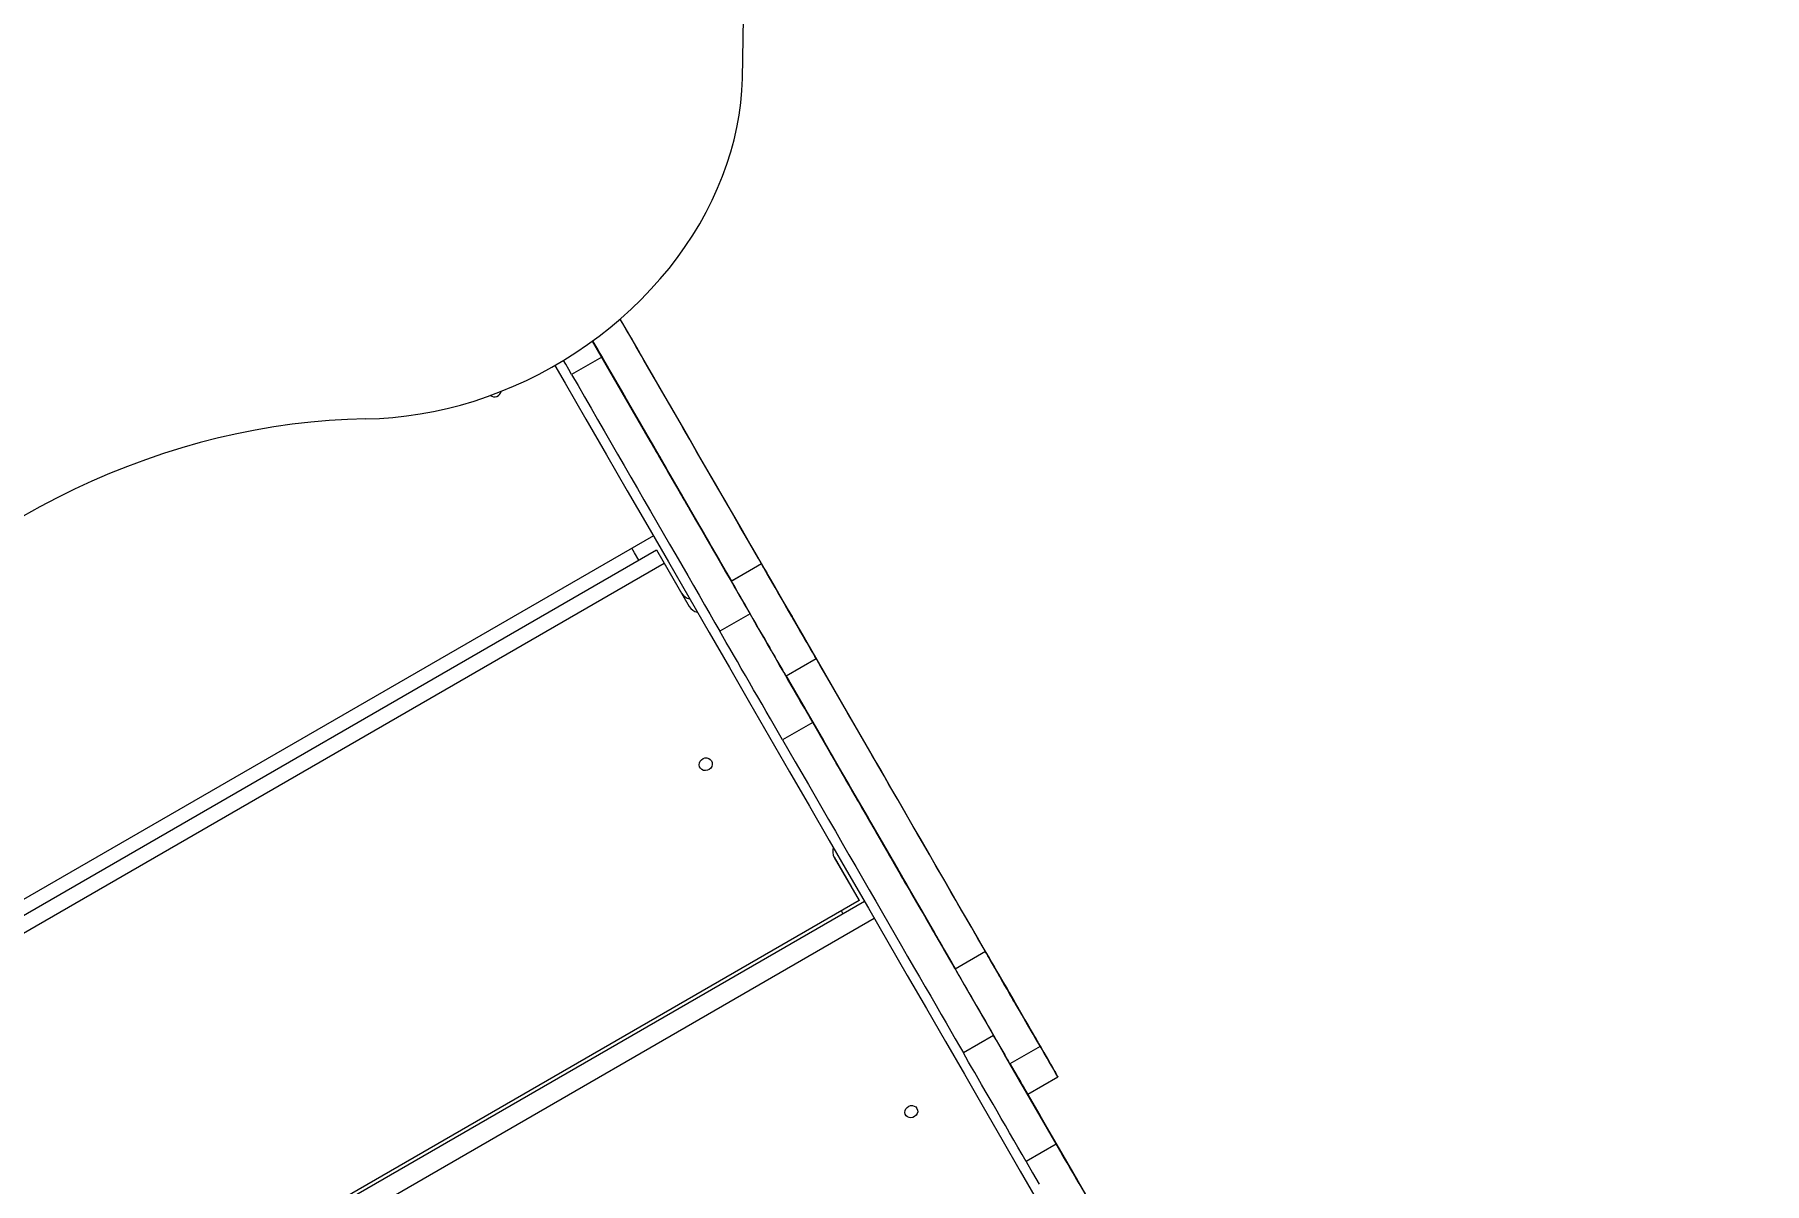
# Model space of a CAD drawing. Header units: millimetres. Extents: x -12977 to 11786, y -11805 to 10558.
# Drawn here: x 3278 to 4321, y 4432 to 5125 of the extents above; entities that cross this region are included whole.
import ezdxf

# ---------------------------------------------------------------- set-up
doc = ezdxf.new("R2010")
doc.units = ezdxf.units.MM
for name, color, linetype in [('DIKOM_ОБЪЕКТ', 7, 'Continuous'), ('DIKOM_РАЗМЕР_ЗОНА', 7, 'Continuous'), ('DIKOM_РАЗМЕР_ОБЪЕКТА', 7, 'Continuous')]:
    doc.layers.add(name, color=color, linetype=linetype)
doc.styles.add('style1', font='arial.ttf', dxfattribs={"width": 0.8})
doc.dimstyles.new('1-50', dxfattribs={"dimtxt": 300, "dimasz": 200, "dimexe": 100, "dimexo": 0, "dimgap": 100, "dimtad": 1, "dimtxsty": 'style1', "dimcen": 200, "dimclrd": 7, "dimclre": 7, "dimclrt": 7, "dimadec": 1, "dimazin": 2, "dimtfac": 1, "dimtmove": 0, "dimatfit": 2, "dimfxl": 0, "dimlwd": 25, "dimlwe": 18, "dimarcsym": 0})

# ---------------------------------------------------------------- blocks, each defined once
blk = doc.blocks.new('*D10')
at = {"layer": 'Defpoints', "color": 0, "transparency": 16777216}
for p in [(4270.3, 8458.2), (2861.7, -8997.1), (10043.4, -8997.1)]:
    blk.add_point(p, dxfattribs=at)
at = {"layer": 'DIKOM_РАЗМЕР_ОБЪЕКТА', "color": 7, "lineweight": 18, "transparency": 16777216}
for p, q in [((4270.3, 8458.2), (10143.4, 8458.2)), ((2861.7, -8997.1), (10143.4, -8997.1))]:
    blk.add_line(p, q, dxfattribs=at)
at = {"layer": 'DIKOM_РАЗМЕР_ОБЪЕКТА', "color": 7, "lineweight": 25, "transparency": 16777216}
blk.add_line((10043.4, 8258.2), (10043.4, -8797.1), dxfattribs=at)
at = {"layer": 'DIKOM_РАЗМЕР_ОБЪЕКТА', "color": 7, "transparency": 16777216}
for points in [[(10010, 8258.2), (10076.7, 8258.2), (10043.4, 8458.2)], [(10010, -8797.1), (10076.7, -8797.1), (10043.4, -8997.1)]]:
    blk.add_solid(points, dxfattribs=at)
at = {"layer": 'DIKOM_РАЗМЕР_ОБЪЕКТА', "color": 7, "transparency": 16777216, "insert": (9790.2, -3229.2), "char_height": 300, "attachment_point": 5, "rotation": 90, "style": 'style1'}
blk.add_mtext('17450', dxfattribs=at)
blk = doc.blocks.new('*D11')
at = {"layer": 'Defpoints', "color": 0, "transparency": 16777216}
for p in [(4304.4, 10557.6), (2504.1, -11339.7), (11686.1, -11339.7)]:
    blk.add_point(p, dxfattribs=at)
at = {"layer": 'DIKOM_РАЗМЕР_ЗОНА', "color": 7, "lineweight": 18, "transparency": 16777216}
for p, q in [((4304.4, 10557.6), (11786.1, 10557.6)), ((2504.1, -11339.7), (11786.1, -11339.7))]:
    blk.add_line(p, q, dxfattribs=at)
at = {"layer": 'DIKOM_РАЗМЕР_ЗОНА', "color": 7, "lineweight": 25, "transparency": 16777216}
blk.add_line((11686.1, 10357.6), (11686.1, -11139.7), dxfattribs=at)
at = {"layer": 'DIKOM_РАЗМЕР_ЗОНА', "color": 7, "transparency": 16777216}
for points in [[(11652.7, 10357.6), (11719.4, 10357.6), (11686.1, 10557.6)], [(11652.7, -11139.7), (11719.4, -11139.7), (11686.1, -11339.7)]]:
    blk.add_solid(points, dxfattribs=at)
at = {"layer": 'DIKOM_РАЗМЕР_ЗОНА', "color": 7, "transparency": 16777216, "insert": (11432.9, -3192), "char_height": 300, "attachment_point": 5, "rotation": 90, "style": 'style1'}
blk.add_mtext('21900', dxfattribs=at)

msp = doc.modelspace()

# ---------------------------------------------------------------- linework, layer by layer
at = {"layer": 'DIKOM_ОБЪЕКТ', "color": 7, "linetype": 'Continuous', "lineweight": 15}
for p, q in [((3705.078, 5098.673), (3706.85, 5189.737)), ((3651.563, 4876.542), (3614.756, 4940.291)), ((3614.756, 4940.291), (3652.489, 4874.937)), ((3649.747, 4879.69), (3614.758, 4940.292)), ((3620.302, 4930.582), (3602.115, 4920.082)), ((3622.403, 4927.024), (3622.379, 4927.009)), ((3650.755, 4877.944), (3652.489, 4874.937)), ((3654.232, 4871.921), (3654.231, 4871.92)), ((3654.232, 4871.921), (3655.01, 4870.571)), ((3672.379, 4840.407), (3672.402, 4840.421)), ((3672.402, 4840.421), (3672.379, 4840.407)), ((3651.414, 4822.794), (3091.964, 4499.795)), ((3096.144, 4492.561), (3653.388, 4814.286)), ((3653.388, 4814.286), (3658.004, 4806.288)), ((3653.388, 4814.286), (3668.424, 4788.245)), ((3100.76, 4484.563), (3658.004, 4806.288)), ((3658.004, 4806.288), (3673.04, 4780.247)), ((3716.567, 4805.874), (3698.381, 4795.374)), ((3716.59, 4805.889), (3698.404, 4795.389)), ((3716.59, 4805.889), (3716.567, 4805.874)), ((3668.424, 4788.245), (3673.04, 4780.247)), ((3698.404, 4795.389), (3698.381, 4795.374)), ((3709.667, 4775.804), (3691.48, 4765.304)), ((3749.567, 4748.717), (3731.381, 4738.217)), ((3749.567, 4748.717), (3749.591, 4748.731)), ((3779.149, 4655.568), (3731.417, 4738.237)), ((3774.362, 4663.863), (3731.418, 4738.239)), ((3747.467, 4710.333), (3729.281, 4699.833)), ((3757.406, 4693.199), (3757.382, 4693.184)), ((3774.362, 4663.863), (3774.36, 4663.862)), ((3779.489, 4654.983), (3779.487, 4654.982)), ((3779.489, 4654.983), (3781.54, 4651.428)), ((3781.54, 4651.428), (3781.54, 4651.428)), ((3760.352, 4629.032), (3770.855, 4610.84)), ((3760.435, 4628.883), (3775.471, 4602.842)), ((3770.855, 4610.84), (3775.471, 4602.842)), ((3775.471, 4602.842), (3218.226, 4281.116)), ((3219.17, 4279.488), (3778.617, 4602.485)), ((3807.382, 4606.582), (3807.405, 4606.596)), ((3807.405, 4606.596), (3807.382, 4606.582)), ((3225.128, 4269.163), (3784.577, 4592.161)), ((3765.683, 4595.018), (3764.742, 4596.648)), ((3821.268, 4582.624), (3823.916, 4578.036)), ((3822.194, 4581.021), (3828.153, 4570.697)), ((3833.424, 4561.573), (3823.092, 4579.467)), ((3828.153, 4570.697), (3833.422, 4561.572)), ((3833.422, 4561.572), (3829.271, 4568.76)), ((3851.57, 4572.049), (3833.384, 4561.549)), ((3851.594, 4572.063), (3833.407, 4561.563)), ((3851.594, 4572.063), (3851.57, 4572.049)), ((3833.407, 4561.563), (3833.384, 4561.549)), ((3860.349, 4557.03), (3860.294, 4556.998)), ((3875.26, 4531.197), (3875.208, 4531.167)), ((3875.26, 4531.197), (3880.289, 4522.489)), ((3856.531, 4521.438), (3838.345, 4510.938)), ((3880.289, 4522.489), (3880.235, 4522.458)), ((3884.57, 4514.892), (3866.384, 4504.392)), ((3884.57, 4514.892), (3884.594, 4514.906)), ((3899.262, 4447.543), (3866.424, 4504.415)), ((3866.424, 4504.415), (3899.938, 4446.372)), ((3893.082, 4458.25), (3866.426, 4504.416)), ((3877.104, 4486.009), (3895.29, 4496.509)), ((3958.697, 4344.772), (3877.141, 4486.031)), ((3894.333, 4455.968), (3876.146, 4445.468)), ((3892.412, 4459.375), (3892.388, 4459.361)), ((3894.036, 4456.599), (3899.938, 4446.372)), ((3898.437, 4448.975), (3898.436, 4448.974)), ((3898.437, 4448.975), (3901.085, 4444.386)), ((3901.085, 4444.386), (3901.085, 4444.386))]:
    msp.add_line(p, q, dxfattribs=at)
at = {"layer": 'DIKOM_ОБЪЕКТ', "color": 7, "linetype": 'Continuous', "lineweight": 15, "flags": 128}
for points in [[(3478.064, 4893.327), (3486.178, 4893.608), (3494.331, 4894.198), (3502.509, 4895.096), (3510.698, 4896.299), (3518.884, 4897.807), (3527.053, 4899.616), (3535.189, 4901.723), (3543.28, 4904.125), (3551.311, 4906.817), (3559.268, 4909.794), (3567.137, 4913.052), (3574.904, 4916.584), (3582.557, 4920.386), (3590.081, 4924.449), (3597.463, 4928.767), (3604.691, 4933.333), (3611.753, 4938.138), (3618.635, 4943.173), (3625.326, 4948.432), (3631.814, 4953.903), (3638.088, 4959.579), (3644.137, 4965.447), (3649.95, 4971.5), (3655.518, 4977.726), (3660.831, 4984.114), (3665.878, 4990.652), (3670.653, 4997.331), (3675.145, 5004.137), (3679.348, 5011.06), (3683.255, 5018.087), (3686.857, 5025.206), (3690.15, 5032.404), (3693.127, 5039.669), (3695.784, 5046.989), (3698.114, 5054.35), (3700.116, 5061.741), (3701.784, 5069.147), (3703.116, 5076.556), (3704.111, 5083.956), (3704.765, 5091.332), (3705.078, 5098.673)], [(3860.349, 4557.03), (3859.759, 4558.052), (3858.996, 4559.376), (3858.059, 4560.999), (3856.951, 4562.92), (3855.672, 4565.136), (3854.225, 4567.643), (3852.612, 4570.439), (3850.835, 4573.519), (3848.896, 4576.878), (3846.798, 4580.513), (3844.544, 4584.417), (3842.138, 4588.587), (3839.582, 4593.015), (3836.881, 4597.695), (3834.037, 4602.621), (3831.056, 4607.786), (3827.941, 4613.182), (3824.696, 4618.803), (3821.327, 4624.64), (3817.838, 4630.684), (3814.233, 4636.928), (3810.519, 4643.362), (3806.7, 4649.978), (3802.781, 4656.766), (3798.768, 4663.717), (3794.667, 4670.821), (3790.484, 4678.068), (3786.224, 4685.447), (3781.893, 4692.948), (3777.498, 4700.561), (3773.045, 4708.275), (3768.539, 4716.08), (3763.988, 4723.963), (3759.397, 4731.914), (3754.773, 4739.923), (3750.124, 4747.977), (3745.454, 4756.065), (3740.771, 4764.176), (3736.082, 4772.298), (3731.392, 4780.42), (3726.71, 4788.531), (3722.04, 4796.619), (3717.39, 4804.673), (3712.766, 4812.681), (3708.175, 4820.632), (3703.624, 4828.516), (3699.118, 4836.32), (3694.664, 4844.034), (3690.268, 4851.647), (3685.937, 4859.148), (3681.677, 4866.527), (3677.493, 4873.773), (3673.391, 4880.876), (3669.378, 4887.827), (3665.459, 4894.615), (3661.639, 4901.23), (3657.924, 4907.664), (3654.319, 4913.907), (3650.828, 4919.952), (3647.459, 4925.788), (3644.213, 4931.408), (3641.097, 4936.804), (3638.115, 4941.968), (3635.27, 4946.894), (3632.568, 4951.573), (3631.42, 4953.561)], [(3895.21, 4496.649), (3894.57, 4497.758), (3893.755, 4499.173), (3892.764, 4500.891), (3891.598, 4502.911), (3890.26, 4505.23), (3888.75, 4507.847), (3887.071, 4510.757), (3885.223, 4513.958), (3883.21, 4517.446), (3881.033, 4521.218), (3878.696, 4525.269), (3876.199, 4529.594), (3873.547, 4534.189), (3870.742, 4539.049), (3867.787, 4544.169), (3864.686, 4549.541), (3861.441, 4555.162), (3858.058, 4561.024), (3854.538, 4567.12), (3850.887, 4573.445), (3847.109, 4579.991), (3843.207, 4586.751), (3839.185, 4593.717), (3835.05, 4600.881), (3830.804, 4608.237), (3826.452, 4615.774), (3822.001, 4623.485), (3817.453, 4631.362), (3812.816, 4639.396), (3808.093, 4647.577), (3803.289, 4655.897), (3798.411, 4664.346), (3793.464, 4672.916), (3788.453, 4681.596), (3783.384, 4690.376), (3778.262, 4699.248), (3773.093, 4708.201), (3767.884, 4717.225), (3762.638, 4726.311), (3757.363, 4735.447), (3752.065, 4744.625), (3746.748, 4753.833), (3741.42, 4763.062), (3736.086, 4772.301), (3730.752, 4781.54), (3725.424, 4790.769), (3720.107, 4799.977), (3714.809, 4809.154), (3709.534, 4818.29), (3704.288, 4827.376), (3699.078, 4836.4), (3693.909, 4845.353), (3688.787, 4854.224), (3683.717, 4863.004), (3678.706, 4871.684), (3673.758, 4880.253), (3668.879, 4888.702), (3664.076, 4897.021), (3659.352, 4905.202), (3654.714, 4913.236), (3650.166, 4921.112), (3645.713, 4928.823), (3641.361, 4936.36), (3637.114, 4943.715), (3632.978, 4950.879), (3631.426, 4953.566)], [(3620.302, 4930.582), (3618.517, 4933.674), (3616.708, 4936.808), (3614.879, 4939.975), (3614.714, 4940.26)], [(3614.753, 4940.289), (3621.601, 4928.429), (3634.123, 4906.74), (3646.609, 4885.115), (3659.056, 4863.557), (3671.461, 4842.071), (3683.822, 4820.661), (3696.137, 4799.332), (3698.412, 4795.393)], [(3614.753, 4940.289), (3618.987, 4932.955), (3631.458, 4911.355), (3643.896, 4889.814), (3656.296, 4868.336), (3668.658, 4846.925), (3680.979, 4825.586), (3693.256, 4804.323), (3698.412, 4795.393)], [(3614.768, 4940.299), (3615.471, 4939.081), (3617.846, 4934.967), (3620.338, 4930.649), (3622.939, 4926.145), (3625.637, 4921.472), (3628.423, 4916.646), (3631.285, 4911.687), (3634.214, 4906.614), (3637.198, 4901.446), (3640.225, 4896.203), (3643.284, 4890.904), (3646.364, 4885.57), (3649.452, 4880.221), (3652.536, 4874.878), (3655.606, 4869.562), (3658.649, 4864.291), (3661.654, 4859.087)], [(3614.768, 4940.299), (3615.552, 4938.94), (3617.927, 4934.826), (3620.419, 4930.509), (3623.02, 4926.004), (3625.718, 4921.331), (3628.504, 4916.505), (3631.366, 4911.547), (3634.295, 4906.473), (3637.279, 4901.305), (3640.306, 4896.062), (3643.365, 4890.763), (3646.445, 4885.429), (3649.533, 4880.081), (3652.618, 4874.738), (3655.687, 4869.421), (3658.73, 4864.15), (3661.735, 4858.946)], [(3614.794, 4940.319), (3614.844, 4940.231), (3617.58, 4935.493), (3620.456, 4930.509), (3623.471, 4925.286), (3626.62, 4919.832), (3629.897, 4914.153), (3633.3, 4908.26), (3636.821, 4902.159), (3640.458, 4895.859), (3644.204, 4889.37), (3648.055, 4882.7), (3652.004, 4875.858), (3656.047, 4868.856), (3660.177, 4861.702), (3664.389, 4854.406), (3668.676, 4846.979), (3673.033, 4839.432), (3677.454, 4831.775), (3681.931, 4824.019), (3686.46, 4816.175), (3691.033, 4808.254), (3695.644, 4800.266), (3698.446, 4795.413)], [(3698.477, 4795.431), (3694.58, 4802.181), (3689.989, 4810.133), (3685.437, 4818.016), (3680.931, 4825.82), (3676.478, 4833.534), (3672.082, 4841.147), (3667.751, 4848.648), (3663.49, 4856.027), (3659.306, 4863.273), (3655.205, 4870.376), (3651.192, 4877.327), (3647.272, 4884.114), (3643.452, 4890.73), (3639.737, 4897.164), (3636.132, 4903.407), (3632.642, 4909.452), (3629.272, 4915.288), (3626.027, 4920.908), (3622.911, 4926.304), (3619.928, 4931.468), (3617.084, 4936.394), (3614.81, 4940.33)], [(3698.477, 4795.431), (3695.675, 4800.285), (3691.063, 4808.272), (3686.49, 4816.193), (3681.961, 4824.037), (3677.483, 4831.793), (3673.062, 4839.45), (3668.704, 4846.997), (3664.416, 4854.423), (3660.204, 4861.718), (3656.073, 4868.872), (3652.03, 4875.874), (3648.08, 4882.715), (3644.229, 4889.385), (3640.482, 4895.874), (3636.845, 4902.173), (3633.322, 4908.274), (3629.919, 4914.167), (3626.641, 4919.844), (3623.491, 4925.298), (3620.476, 4930.521), (3617.598, 4935.504), (3614.862, 4940.242), (3614.81, 4940.33)], [(3592.069, 4925.579), (3598.218, 4914.929), (3610.74, 4893.24), (3623.226, 4871.615), (3635.673, 4850.057), (3648.078, 4828.571), (3660.44, 4807.162), (3672.754, 4785.832), (3685.021, 4764.588), (3697.235, 4743.433), (3709.396, 4722.371), (3721.5, 4701.407), (3733.546, 4680.544), (3745.531, 4659.787), (3757.452, 4639.141), (3769.307, 4618.609), (3781.093, 4598.195), (3792.809, 4577.904), (3804.452, 4557.74), (3816.019, 4537.706), (3827.509, 4517.807), (3838.918, 4498.047), (3850.246, 4478.429), (3861.488, 4458.959), (3872.644, 4439.638), (3883.71, 4420.472)], [(3602.115, 4920.082), (3600.331, 4923.174), (3598.521, 4926.308), (3597.195, 4928.604)], [(3620.302, 4930.582), (3624.154, 4923.91), (3628.052, 4917.158), (3631.989, 4910.339), (3635.956, 4903.467), (3639.946, 4896.556), (3643.951, 4889.62), (3647.962, 4882.672), (3651.973, 4875.726), (3655.974, 4868.795), (3659.958, 4861.895), (3663.917, 4855.037), (3667.844, 4848.237), (3671.729, 4841.507), (3675.566, 4834.861), (3679.348, 4828.312), (3683.065, 4821.874), (3686.712, 4815.558), (3690.281, 4809.377), (3693.764, 4803.344), (3697.155, 4797.471), (3700.448, 4791.769), (3703.634, 4786.25), (3706.709, 4780.925), (3709.667, 4775.804)], [(3622.379, 4927.009), (3622.469, 4926.853), (3622.738, 4926.386), (3623.185, 4925.612), (3623.806, 4924.535), (3624.597, 4923.164), (3625.552, 4921.509), (3626.665, 4919.583), (3627.926, 4917.397), (3629.328, 4914.968), (3630.86, 4912.315), (3632.511, 4909.455), (3634.269, 4906.41), (3636.121, 4903.201), (3638.055, 4899.851), (3640.056, 4896.386), (3642.109, 4892.829), (3644.2, 4889.206), (3646.315, 4885.544), (3648.437, 4881.868), (3650.552, 4878.206), (3652.643, 4874.583), (3654.697, 4871.027), (3656.698, 4867.561), (3658.631, 4864.212), (3660.484, 4861.003), (3662.242, 4857.958), (3663.894, 4855.098), (3665.426, 4852.445), (3666.828, 4850.017), (3668.09, 4847.831), (3669.203, 4845.904), (3670.158, 4844.25), (3670.95, 4842.879), (3671.572, 4841.803), (3672.019, 4841.029), (3672.289, 4840.562), (3672.379, 4840.407)], [(3672.402, 4840.421), (3672.313, 4840.577), (3672.043, 4841.044), (3671.597, 4841.818), (3670.975, 4842.895), (3670.185, 4844.266), (3669.229, 4845.92), (3668.117, 4847.848), (3666.855, 4850.034), (3665.453, 4852.462), (3663.922, 4855.115), (3662.271, 4857.975), (3660.513, 4861.021), (3658.66, 4864.229), (3656.727, 4867.579), (3654.726, 4871.044), (3652.673, 4874.601), (3650.581, 4878.224), (3648.467, 4881.886), (3646.345, 4885.562), (3644.23, 4889.224), (3642.138, 4892.847), (3640.085, 4896.404), (3638.084, 4899.869), (3636.15, 4903.218), (3634.297, 4906.427), (3632.539, 4909.472), (3630.888, 4912.332), (3629.356, 4914.985), (3627.954, 4917.413), (3626.691, 4919.599), (3625.578, 4921.526), (3624.623, 4923.18), (3623.832, 4924.551), (3623.21, 4925.627), (3622.763, 4926.401), (3622.493, 4926.867), (3622.403, 4927.024)], [(3602.115, 4920.082), (3605.967, 4913.41), (3609.866, 4906.658), (3613.802, 4899.839), (3617.769, 4892.967), (3621.76, 4886.056), (3625.764, 4879.12), (3629.776, 4872.172), (3633.786, 4865.226), (3637.787, 4858.295), (3641.772, 4851.395), (3645.731, 4844.537), (3649.657, 4837.737), (3653.543, 4831.007), (3657.38, 4824.361), (3661.161, 4817.812), (3664.879, 4811.374), (3668.526, 4805.058), (3672.094, 4798.877), (3675.578, 4792.844), (3678.969, 4786.971), (3682.261, 4781.269), (3685.448, 4775.751), (3688.523, 4770.425), (3691.48, 4765.304)], [(3478.064, 4893.327), (3467.024, 4892.995), (3455.939, 4892.346), (3444.821, 4891.38), (3433.682, 4890.099), (3422.531, 4888.504), (3411.38, 4886.596), (3400.241, 4884.376), (3389.123, 4881.849), (3378.039, 4879.015), (3366.999, 4875.878), (3356.014, 4872.44), (3345.095, 4868.706), (3334.253, 4864.678), (3323.498, 4860.362), (3312.841, 4855.76), (3302.293, 4850.878), (3291.864, 4845.721), (3281.565, 4840.293), (3271.406, 4834.6)], [(3654.232, 4871.921), (3654.055, 4872.228), (3653.732, 4872.788), (3653.276, 4873.578), (3652.704, 4874.569), (3652.038, 4875.722), (3651.304, 4876.992), (3650.531, 4878.333), (3649.747, 4879.69)], [(3651.563, 4876.542), (3652.326, 4875.219), (3653.041, 4873.981), (3653.679, 4872.877), (3654.215, 4871.948), (3654.63, 4871.23), (3654.907, 4870.75), (3655.035, 4870.528), (3655.01, 4870.571)], [(3661.654, 4859.087), (3673.427, 4838.695), (3685.15, 4818.393), (3696.817, 4798.185), (3698.425, 4795.401)], [(3661.735, 4858.946), (3673.509, 4838.555), (3685.231, 4818.252), (3696.899, 4798.044), (3698.425, 4795.4)], [(3642.667, 4808.096), (3640.104, 4812.534), (3638.489, 4815.332)], [(3716.567, 4805.874), (3716.657, 4805.718), (3716.927, 4805.249), (3717.374, 4804.475), (3717.993, 4803.403), (3718.777, 4802.045), (3719.717, 4800.416), (3720.804, 4798.533), (3722.025, 4796.417), (3723.367, 4794.093), (3724.815, 4791.584), (3726.354, 4788.918), (3727.967, 4786.126), (3729.635, 4783.236), (3731.34, 4780.281), (3733.065, 4777.294), (3734.79, 4774.307), (3736.496, 4771.352), (3738.164, 4768.463), (3739.776, 4765.67), (3741.315, 4763.005), (3742.764, 4760.496), (3744.106, 4758.172), (3745.328, 4756.056), (3746.415, 4754.174), (3747.356, 4752.545), (3748.14, 4751.187), (3748.759, 4750.115), (3749.206, 4749.341), (3749.477, 4748.873), (3749.567, 4748.717)], [(3749.591, 4748.731), (3749.5, 4748.888), (3749.23, 4749.356), (3748.784, 4750.13), (3748.165, 4751.202), (3747.381, 4752.56), (3746.44, 4754.19), (3745.354, 4756.072), (3744.133, 4758.188), (3742.791, 4760.512), (3741.342, 4763.021), (3739.804, 4765.687), (3738.191, 4768.479), (3736.523, 4771.369), (3734.817, 4774.324), (3733.093, 4777.311), (3731.368, 4780.298), (3729.662, 4783.253), (3727.994, 4786.142), (3726.381, 4788.935), (3724.842, 4791.6), (3723.394, 4794.109), (3722.051, 4796.433), (3720.83, 4798.549), (3719.743, 4800.431), (3718.802, 4802.06), (3718.018, 4803.418), (3717.399, 4804.49), (3716.952, 4805.264), (3716.681, 4805.732), (3716.59, 4805.889)], [(3698.381, 4795.374), (3698.471, 4795.218), (3698.741, 4794.75), (3699.187, 4793.975), (3699.806, 4792.903), (3700.59, 4791.545), (3701.531, 4789.916), (3702.617, 4788.033), (3703.838, 4785.918), (3705.181, 4783.593), (3706.629, 4781.084), (3708.168, 4778.418), (3709.78, 4775.626), (3711.448, 4772.736), (3713.154, 4769.782), (3714.878, 4766.794), (3716.603, 4763.807), (3718.309, 4760.852), (3719.977, 4757.963), (3721.59, 4755.17), (3723.129, 4752.505), (3724.577, 4749.996), (3725.92, 4747.672), (3727.141, 4745.556), (3728.228, 4743.674), (3729.169, 4742.045), (3729.953, 4740.687), (3730.572, 4739.615), (3731.02, 4738.841), (3731.29, 4738.373), (3731.381, 4738.217)], [(3731.067, 4780.76), (3731.156, 4780.606), (3731.414, 4780.157), (3731.82, 4779.455), (3732.336, 4778.561), (3732.917, 4777.554), (3733.512, 4776.524), (3734.067, 4775.563), (3734.533, 4774.756), (3734.869, 4774.174), (3735.045, 4773.87), (3735.045, 4773.87), (3734.869, 4774.175), (3734.533, 4774.756), (3734.067, 4775.564), (3733.512, 4776.525), (3732.918, 4777.555), (3732.337, 4778.561), (3731.82, 4779.455), (3731.415, 4780.158), (3731.156, 4780.606), (3731.067, 4780.76)], [(3731.341, 4780.341), (3731.435, 4780.177), (3731.709, 4779.701), (3732.133, 4778.967), (3732.661, 4778.054), (3733.235, 4777.059), (3733.793, 4776.092), (3734.276, 4775.257), (3734.63, 4774.644), (3734.817, 4774.32), (3734.817, 4774.32), (3734.63, 4774.644), (3734.276, 4775.257), (3733.794, 4776.092), (3733.235, 4777.059), (3732.661, 4778.054), (3732.134, 4778.968), (3731.71, 4779.702), (3731.435, 4780.176), (3731.341, 4780.341)], [(3747.467, 4710.333), (3745.089, 4714.452), (3742.652, 4718.674), (3740.168, 4722.976), (3737.652, 4727.335), (3735.115, 4731.728), (3732.572, 4736.133), (3730.036, 4740.525), (3727.521, 4744.883), (3725.039, 4749.182), (3722.603, 4753.399), (3720.227, 4757.514), (3717.924, 4761.504), (3715.704, 4765.348), (3713.581, 4769.025), (3711.565, 4772.517), (3709.667, 4775.804)], [(3734.254, 4775.469), (3734.349, 4775.305), (3734.623, 4774.83), (3735.047, 4774.095), (3735.574, 4773.182), (3736.148, 4772.188), (3736.707, 4771.22), (3737.189, 4770.385), (3737.543, 4769.772), (3737.73, 4769.448), (3737.73, 4769.448), (3737.543, 4769.772), (3737.19, 4770.385), (3736.707, 4771.22), (3736.149, 4772.188), (3735.575, 4773.182), (3735.047, 4774.096), (3734.623, 4774.83), (3734.349, 4775.305), (3734.254, 4775.469)], [(3729.281, 4699.833), (3726.903, 4703.952), (3724.465, 4708.174), (3721.982, 4712.476), (3719.465, 4716.835), (3716.929, 4721.228), (3714.386, 4725.633), (3711.85, 4730.025), (3709.334, 4734.383), (3706.852, 4738.682), (3704.417, 4742.9), (3702.041, 4747.014), (3699.737, 4751.004), (3697.518, 4754.848), (3695.394, 4758.525), (3693.378, 4762.017), (3691.48, 4765.304)], [(3731.413, 4738.236), (3732.779, 4735.871), (3744.883, 4714.906), (3756.929, 4694.044), (3768.913, 4673.287), (3780.834, 4652.641), (3792.689, 4632.109), (3804.476, 4611.695), (3816.192, 4591.404), (3827.835, 4571.24), (3833.418, 4561.57)], [(3731.413, 4738.235), (3741.876, 4720.115), (3753.897, 4699.295), (3765.86, 4678.576), (3777.762, 4657.962), (3789.601, 4637.457), (3801.375, 4617.066), (3813.081, 4596.792), (3824.717, 4576.639), (3833.418, 4561.57)], [(3731.421, 4738.24), (3731.49, 4738.12), (3732.045, 4737.159), (3732.511, 4736.352), (3732.847, 4735.77), (3733.023, 4735.466), (3733.023, 4735.466), (3732.847, 4735.77), (3732.511, 4736.352), (3732.045, 4737.159), (3731.491, 4738.12), (3731.421, 4738.24)], [(3731.427, 4738.243), (3731.469, 4738.171), (3742.893, 4718.385), (3754.249, 4698.717), (3765.535, 4679.171), (3776.747, 4659.751), (3787.885, 4640.462), (3798.944, 4621.309), (3809.922, 4602.295), (3820.817, 4583.426), (3831.626, 4564.706), (3833.432, 4561.578)], [(3731.427, 4738.243), (3731.55, 4738.03), (3742.974, 4718.244), (3754.33, 4698.576), (3765.616, 4679.03), (3776.828, 4659.61), (3787.966, 4640.321), (3799.025, 4621.168), (3810.003, 4602.155), (3820.898, 4583.286), (3831.707, 4564.566), (3833.432, 4561.578)], [(3731.447, 4738.255), (3733.111, 4735.371), (3737.767, 4727.307), (3742.395, 4719.292), (3746.988, 4711.336), (3751.541, 4703.452), (3756.045, 4695.651), (3760.495, 4687.943), (3764.885, 4680.34), (3769.209, 4672.852), (3773.46, 4665.49), (3777.632, 4658.264), (3781.719, 4651.185), (3785.717, 4644.262), (3789.618, 4637.505), (3793.418, 4630.925), (3797.11, 4624.53), (3800.691, 4618.329), (3804.154, 4612.331), (3807.496, 4606.544), (3810.71, 4600.978), (3813.793, 4595.639), (3816.741, 4590.535), (3819.548, 4585.673), (3822.212, 4581.061), (3824.727, 4576.705), (3827.092, 4572.61), (3829.302, 4568.783), (3831.354, 4565.23), (3833.246, 4561.955), (3833.456, 4561.592)], [(3833.468, 4561.598), (3832.648, 4563.018), (3830.709, 4566.378), (3828.612, 4570.013), (3826.358, 4573.917), (3823.951, 4578.087), (3821.396, 4582.514), (3818.694, 4587.195), (3815.851, 4592.121), (3812.869, 4597.286), (3809.754, 4602.682), (3806.51, 4608.303), (3803.14, 4614.139), (3799.651, 4620.184), (3796.047, 4626.428), (3792.332, 4632.862), (3788.513, 4639.478), (3784.594, 4646.266), (3780.582, 4653.217), (3776.481, 4660.321), (3772.297, 4667.568), (3768.037, 4674.947), (3763.707, 4682.448), (3759.311, 4690.061), (3754.858, 4697.775), (3750.352, 4705.58), (3745.801, 4713.463), (3741.21, 4721.414), (3736.587, 4729.423), (3731.937, 4737.477), (3731.478, 4738.273)], [(3833.468, 4561.598), (3833.258, 4561.962), (3831.367, 4565.238), (3829.316, 4568.792), (3827.107, 4572.619), (3824.743, 4576.714), (3822.229, 4581.071), (3819.566, 4585.684), (3816.76, 4590.546), (3813.813, 4595.651), (3810.731, 4600.99), (3807.517, 4606.557), (3804.177, 4612.344), (3800.714, 4618.343), (3797.134, 4624.544), (3793.442, 4630.94), (3789.643, 4637.521), (3785.743, 4644.278), (3781.746, 4651.201), (3777.659, 4658.28), (3773.487, 4665.506), (3769.237, 4672.869), (3764.914, 4680.357), (3760.524, 4687.961), (3756.074, 4695.669), (3751.57, 4703.47), (3747.018, 4711.355), (3742.425, 4719.31), (3737.798, 4727.326), (3733.142, 4735.39), (3731.478, 4738.273)], [(3747.467, 4710.333), (3751.281, 4703.727), (3755.159, 4697.009), (3759.094, 4690.194), (3763.077, 4683.295), (3767.1, 4676.327), (3771.155, 4669.303), (3775.233, 4662.24), (3779.326, 4655.151), (3783.425, 4648.05), (3787.522, 4640.954), (3791.609, 4633.876), (3795.676, 4626.832), (3799.716, 4619.835), (3803.719, 4612.901), (3807.679, 4606.043), (3811.586, 4599.276), (3815.432, 4592.615), (3819.21, 4586.072), (3822.911, 4579.661), (3826.529, 4573.396), (3830.054, 4567.29), (3833.481, 4561.355), (3836.802, 4555.604), (3840.01, 4550.049), (3843.098, 4544.701), (3846.061, 4539.571), (3848.891, 4534.669), (3851.583, 4530.007), (3854.131, 4525.594), (3856.531, 4521.438)], [(3729.281, 4699.833), (3733.095, 4693.227), (3736.973, 4686.509), (3740.908, 4679.694), (3744.891, 4672.795), (3748.914, 4665.827), (3752.968, 4658.803), (3757.046, 4651.74), (3761.139, 4644.651), (3765.239, 4637.551), (3769.336, 4630.454), (3773.422, 4623.376), (3777.489, 4616.332), (3781.529, 4609.335), (3785.533, 4602.401), (3789.492, 4595.543), (3793.399, 4588.776), (3797.246, 4582.114), (3801.023, 4575.572), (3804.725, 4569.161), (3808.342, 4562.896), (3811.868, 4556.79), (3815.295, 4550.856), (3818.615, 4545.104), (3821.823, 4539.549), (3824.912, 4534.201), (3827.874, 4529.071), (3830.704, 4524.169), (3833.396, 4519.507), (3835.945, 4515.094), (3838.345, 4510.938)], [(3686.427, 4687.065), (3686.827, 4686.017), (3686.884, 4684.884), (3686.592, 4683.767), (3685.978, 4682.766), (3685.096, 4681.969), (3684.024, 4681.446), (3682.858, 4681.246), (3681.702, 4681.385), (3680.657, 4681.851), (3679.817, 4682.602), (3679.257, 4683.573), (3679.026, 4684.676), (3679.145, 4685.813), (3679.603, 4686.884), (3680.36, 4687.794), (3681.347, 4688.461), (3682.479, 4688.826), (3683.653, 4688.857), (3684.766, 4688.551), (3685.719, 4687.936), (3686.427, 4687.065)], [(3757.382, 4693.184), (3757.472, 4693.028), (3757.741, 4692.561), (3758.188, 4691.787), (3758.809, 4690.71), (3759.6, 4689.34), (3760.555, 4687.685), (3761.668, 4685.757), (3762.929, 4683.572), (3764.331, 4681.143), (3765.863, 4678.49), (3767.514, 4675.63), (3769.272, 4672.585), (3771.124, 4669.376), (3773.058, 4666.026), (3775.058, 4662.561), (3777.112, 4659.004), (3779.204, 4655.381), (3781.318, 4651.719), (3783.44, 4648.043), (3785.554, 4644.381), (3787.646, 4640.758), (3789.7, 4637.202), (3791.701, 4633.736), (3793.634, 4630.387), (3795.487, 4627.178), (3797.245, 4624.133), (3798.897, 4621.274), (3800.429, 4618.62), (3801.831, 4616.192), (3803.093, 4614.006), (3804.206, 4612.079), (3805.162, 4610.425), (3805.953, 4609.055), (3806.575, 4607.978), (3807.022, 4607.204), (3807.292, 4606.737), (3807.382, 4606.582)], [(3807.405, 4606.596), (3807.316, 4606.752), (3807.046, 4607.219), (3806.6, 4607.994), (3805.978, 4609.07), (3805.188, 4610.441), (3804.232, 4612.095), (3803.12, 4614.023), (3801.858, 4616.208), (3800.457, 4618.637), (3798.925, 4621.29), (3797.274, 4624.15), (3795.516, 4627.196), (3793.663, 4630.404), (3791.73, 4633.754), (3789.729, 4637.219), (3787.676, 4640.776), (3785.584, 4644.399), (3783.47, 4648.061), (3781.348, 4651.737), (3779.233, 4655.399), (3777.142, 4659.022), (3775.088, 4662.578), (3773.087, 4666.044), (3771.153, 4669.393), (3769.301, 4672.602), (3767.542, 4675.647), (3765.891, 4678.507), (3764.359, 4681.16), (3762.956, 4683.588), (3761.695, 4685.774), (3760.582, 4687.701), (3759.626, 4689.355), (3758.835, 4690.726), (3758.213, 4691.802), (3757.766, 4692.576), (3757.496, 4693.043), (3757.406, 4693.199)], [(3779.489, 4654.983), (3779.15, 4655.57), (3778.679, 4656.385), (3778.095, 4657.396), (3777.42, 4658.565), (3776.681, 4659.846), (3775.905, 4661.191), (3775.122, 4662.547), (3774.362, 4663.863)], [(3779.149, 4655.568), (3779.856, 4654.344), (3780.483, 4653.257), (3781.006, 4652.351), (3781.406, 4651.659), (3781.666, 4651.208), (3781.777, 4651.016), (3781.735, 4651.091), (3781.54, 4651.428)], [(3823.092, 4579.467), (3822.425, 4580.621), (3821.852, 4581.613), (3821.395, 4582.405), (3821.071, 4582.967), (3820.892, 4583.276), (3820.865, 4583.322), (3820.993, 4583.102), (3821.268, 4582.624)], [(3823.916, 4578.036), (3824.33, 4577.319), (3824.865, 4576.392), (3825.502, 4575.289), (3826.216, 4574.052), (3826.979, 4572.73), (3827.763, 4571.372), (3828.537, 4570.032), (3829.271, 4568.76)], [(3851.57, 4572.049), (3851.66, 4571.893), (3851.93, 4571.424), (3852.377, 4570.65), (3852.996, 4569.578), (3853.78, 4568.22), (3854.72, 4566.591), (3855.807, 4564.708), (3857.028, 4562.593), (3858.37, 4560.268), (3859.818, 4557.759), (3861.357, 4555.093), (3862.97, 4552.301), (3864.638, 4549.411), (3866.343, 4546.457), (3868.068, 4543.469), (3869.793, 4540.482), (3871.499, 4537.527), (3873.167, 4534.638), (3874.78, 4531.845), (3876.319, 4529.18), (3877.767, 4526.671), (3879.109, 4524.347), (3880.331, 4522.231), (3881.418, 4520.349), (3882.359, 4518.72), (3883.143, 4517.362), (3883.762, 4516.29), (3884.209, 4515.516), (3884.48, 4515.048), (3884.57, 4514.892)], [(3884.594, 4514.906), (3884.503, 4515.063), (3884.233, 4515.531), (3883.787, 4516.305), (3883.168, 4517.377), (3882.384, 4518.735), (3881.443, 4520.365), (3880.357, 4522.247), (3879.136, 4524.363), (3877.794, 4526.687), (3876.345, 4529.196), (3874.807, 4531.862), (3873.194, 4534.654), (3871.526, 4537.544), (3869.82, 4540.499), (3868.096, 4543.486), (3866.371, 4546.473), (3864.665, 4549.428), (3862.997, 4552.317), (3861.384, 4555.11), (3859.845, 4557.775), (3858.397, 4560.284), (3857.054, 4562.608), (3855.833, 4564.724), (3854.746, 4566.606), (3853.805, 4568.235), (3853.021, 4569.593), (3852.402, 4570.665), (3851.955, 4571.439), (3851.684, 4571.907), (3851.594, 4572.063)], [(3833.384, 4561.549), (3833.474, 4561.393), (3833.744, 4560.924), (3834.191, 4560.15), (3834.809, 4559.078), (3835.593, 4557.72), (3836.534, 4556.09), (3837.621, 4554.208), (3838.841, 4552.093), (3840.184, 4549.768), (3841.632, 4547.259), (3843.171, 4544.593), (3844.783, 4541.801), (3846.451, 4538.911), (3848.157, 4535.957), (3849.882, 4532.969), (3851.606, 4529.982), (3853.312, 4527.027), (3854.98, 4524.138), (3856.593, 4521.345), (3858.132, 4518.68), (3859.58, 4516.171), (3860.923, 4513.847), (3862.144, 4511.731), (3863.231, 4509.849), (3864.172, 4508.22), (3864.956, 4506.862), (3865.576, 4505.79), (3866.023, 4505.016), (3866.293, 4504.548), (3866.384, 4504.392)], [(3860.349, 4557.03), (3860.623, 4556.553), (3861.083, 4555.756), (3861.723, 4554.648), (3862.534, 4553.243), (3863.506, 4551.559), (3864.627, 4549.617), (3865.882, 4547.442), (3867.257, 4545.061), (3868.732, 4542.505), (3870.291, 4539.806), (3871.912, 4536.998), (3873.576, 4534.116), (3875.26, 4531.197)], [(3866.07, 4546.935), (3866.159, 4546.781), (3866.418, 4546.333), (3866.823, 4545.63), (3867.339, 4544.736), (3867.92, 4543.729), (3868.515, 4542.7), (3869.07, 4541.738), (3869.536, 4540.931), (3869.872, 4540.349), (3870.048, 4540.045), (3870.048, 4540.045), (3869.872, 4540.349), (3869.537, 4540.931), (3869.07, 4541.739), (3868.515, 4542.7), (3867.921, 4543.729), (3867.34, 4544.736), (3866.823, 4545.63), (3866.418, 4546.333), (3866.159, 4546.781), (3866.07, 4546.935)], [(3866.344, 4546.516), (3866.438, 4546.352), (3866.713, 4545.877), (3867.136, 4545.142), (3867.664, 4544.229), (3868.238, 4543.234), (3868.796, 4542.267), (3869.279, 4541.432), (3869.633, 4540.819), (3869.82, 4540.495), (3869.82, 4540.495), (3869.633, 4540.819), (3869.279, 4541.432), (3868.797, 4542.267), (3868.238, 4543.235), (3867.664, 4544.229), (3867.137, 4545.143), (3866.713, 4545.877), (3866.439, 4546.352), (3866.344, 4546.516)], [(3874.655, 4532.254), (3874.749, 4532.09), (3875.024, 4531.615), (3875.447, 4530.881), (3875.975, 4529.967), (3876.549, 4528.973), (3877.107, 4528.005), (3877.59, 4527.17), (3877.944, 4526.557), (3878.131, 4526.233), (3878.131, 4526.233), (3877.944, 4526.557), (3877.59, 4527.17), (3877.108, 4528.006), (3876.549, 4528.973), (3875.975, 4529.967), (3875.448, 4530.881), (3875.024, 4531.615), (3874.75, 4532.09), (3874.655, 4532.254)], [(3894.333, 4455.968), (3891.869, 4460.235), (3889.372, 4464.561), (3886.853, 4468.923), (3884.327, 4473.299), (3881.807, 4477.665), (3879.304, 4481.998), (3876.834, 4486.277), (3874.408, 4490.479), (3872.039, 4494.582), (3869.739, 4498.565), (3867.521, 4502.407), (3865.395, 4506.087), (3863.374, 4509.588), (3861.468, 4512.89), (3859.686, 4515.976), (3858.037, 4518.83), (3856.531, 4521.438)], [(3880.289, 4522.489), (3881.959, 4519.595), (3883.61, 4516.736), (3885.219, 4513.95), (3886.766, 4511.27), (3888.233, 4508.729), (3889.601, 4506.36), (3890.853, 4504.192), (3891.974, 4502.251), (3892.949, 4500.562), (3893.767, 4499.146), (3894.417, 4498.021), (3894.891, 4497.2), (3895.183, 4496.695), (3895.29, 4496.51), (3895.21, 4496.649)], [(3876.146, 4445.468), (3873.683, 4449.735), (3871.185, 4454.061), (3868.667, 4458.423), (3866.141, 4462.799), (3863.62, 4467.165), (3861.118, 4471.498), (3858.647, 4475.777), (3856.221, 4479.979), (3853.852, 4484.082), (3851.552, 4488.065), (3849.334, 4491.907), (3847.209, 4495.588), (3845.188, 4499.088), (3843.281, 4502.39), (3841.499, 4505.476), (3839.851, 4508.33), (3838.345, 4510.938)], [(3866.42, 4504.413), (3873.628, 4491.929), (3884.871, 4472.459), (3896.026, 4453.138), (3907.093, 4433.972), (3918.068, 4414.965), (3928.95, 4396.119), (3939.735, 4377.44), (3950.423, 4358.93), (3961.011, 4340.594), (3971.496, 4322.435)], [(3866.42, 4504.413), (3870.514, 4497.323), (3881.765, 4477.837), (3892.933, 4458.496), (3904.014, 4439.304), (3915.008, 4420.264), (3925.911, 4401.381), (3936.721, 4382.659), (3947.437, 4364.1), (3958.057, 4345.709), (3968.577, 4327.489), (3978.996, 4309.444)], [(3866.435, 4504.421), (3873.953, 4491.401), (3884.295, 4473.489), (3894.537, 4455.753), (3904.675, 4438.195), (3914.708, 4420.819)], [(3866.435, 4504.421), (3874.034, 4491.26), (3884.376, 4473.349), (3894.617, 4455.612), (3904.756, 4438.054), (3914.789, 4420.678)], [(3866.462, 4504.437), (3867.032, 4503.45), (3868.58, 4500.77), (3870.047, 4498.229), (3871.415, 4495.86), (3872.667, 4493.691), (3873.787, 4491.751), (3874.762, 4490.062), (3875.58, 4488.646), (3876.23, 4487.521), (3876.704, 4486.7), (3876.996, 4486.195), (3877.103, 4486.01), (3877.104, 4486.009)], [(3810.352, 4477.534), (3810.727, 4476.529), (3810.761, 4475.436), (3810.451, 4474.351), (3809.824, 4473.372), (3808.937, 4472.584), (3807.867, 4472.059), (3806.71, 4471.842), (3805.569, 4471.954), (3804.546, 4472.384), (3803.73, 4473.093), (3803.195, 4474.02), (3802.988, 4475.081), (3803.128, 4476.182), (3803.602, 4477.226), (3804.368, 4478.119), (3805.357, 4478.783), (3806.483, 4479.158), (3807.645, 4479.211), (3808.739, 4478.938), (3809.669, 4478.361), (3810.352, 4477.534)], [(3892.388, 4459.361), (3892.478, 4459.205), (3892.747, 4458.738), (3893.194, 4457.963), (3893.815, 4456.887), (3894.606, 4455.516), (3895.561, 4453.861), (3896.674, 4451.934), (3897.935, 4449.749), (3899.337, 4447.32), (3900.869, 4444.667), (3902.52, 4441.807), (3904.278, 4438.761), (3906.13, 4435.553), (3908.064, 4432.203)], [(3908.093, 4432.221), (3906.159, 4435.57), (3904.307, 4438.779), (3902.548, 4441.824), (3900.897, 4444.683), (3899.365, 4447.337), (3897.963, 4449.765), (3896.701, 4451.951), (3895.588, 4453.878), (3894.632, 4455.532), (3893.841, 4456.903), (3893.219, 4457.979), (3892.772, 4458.753), (3892.502, 4459.219), (3892.412, 4459.375)], [(3898.437, 4448.975), (3898.024, 4449.691), (3897.488, 4450.619), (3896.851, 4451.722), (3896.137, 4452.959), (3895.374, 4454.281), (3894.59, 4455.639), (3893.816, 4456.979), (3893.082, 4458.25)], [(3894.333, 4455.968), (3898.264, 4449.159), (3902.233, 4442.284), (3906.233, 4435.355), (3910.256, 4428.388)], [(3876.146, 4445.468), (3880.077, 4438.659), (3884.047, 4431.784)], [(3899.262, 4447.543), (3899.928, 4446.389), (3900.501, 4445.397), (3900.958, 4444.605), (3901.282, 4444.044), (3901.461, 4443.734), (3901.488, 4443.689), (3901.361, 4443.909), (3901.085, 4444.386)]]:
    msp.add_lwpolyline(points, dxfattribs=at)
at = {"layer": 'DIKOM_ОБЪЕКТ', "color": 7, "linetype": 'Continuous', "lineweight": 15}
for centre, radius, start, end in [((3555.648, 4910.672), 4.014, 232.355331, 349.222687), ((3674.747, 4791.96), 7.333, 210.439631, 258.832032), ((3679.363, 4783.963), 7.335, 210.444894, 258.844163), ((3766.842, 4632.504), 7.36, 161.006699, 209.473039)]:
    msp.add_arc(centre, radius, start, end, dxfattribs=at)

# ---------------------------------------------------------------- dimensions: what is measured, and where the dimension line sits
at = {"layer": 'DIKOM_РАЗМЕР_ЗОНА'}
dim = msp.add_linear_dim(base=(11686.061, -11339.718), p1=(4304.397, 10557.602), p2=(2504.073, -11339.718), angle=90, text='21900', dimstyle='1-50', dxfattribs=at)
dim.commit()
dim.dimension.update_dxf_attribs({"geometry": '*D11', "text_midpoint": (11686.061, -3191.969), "dimtype": 160})
at = {"layer": 'DIKOM_РАЗМЕР_ОБЪЕКТА'}
dim = msp.add_linear_dim(base=(10043.372, -8997.089), p1=(4270.308, 8458.216), p2=(2861.678, -8997.089), angle=90, text='17450', dimstyle='1-50', dxfattribs=at)
dim.commit()
dim.dimension.update_dxf_attribs({"geometry": '*D10', "text_midpoint": (10043.372, -3229.158), "dimtype": 160})

doc.saveas('drawing.dxf')
